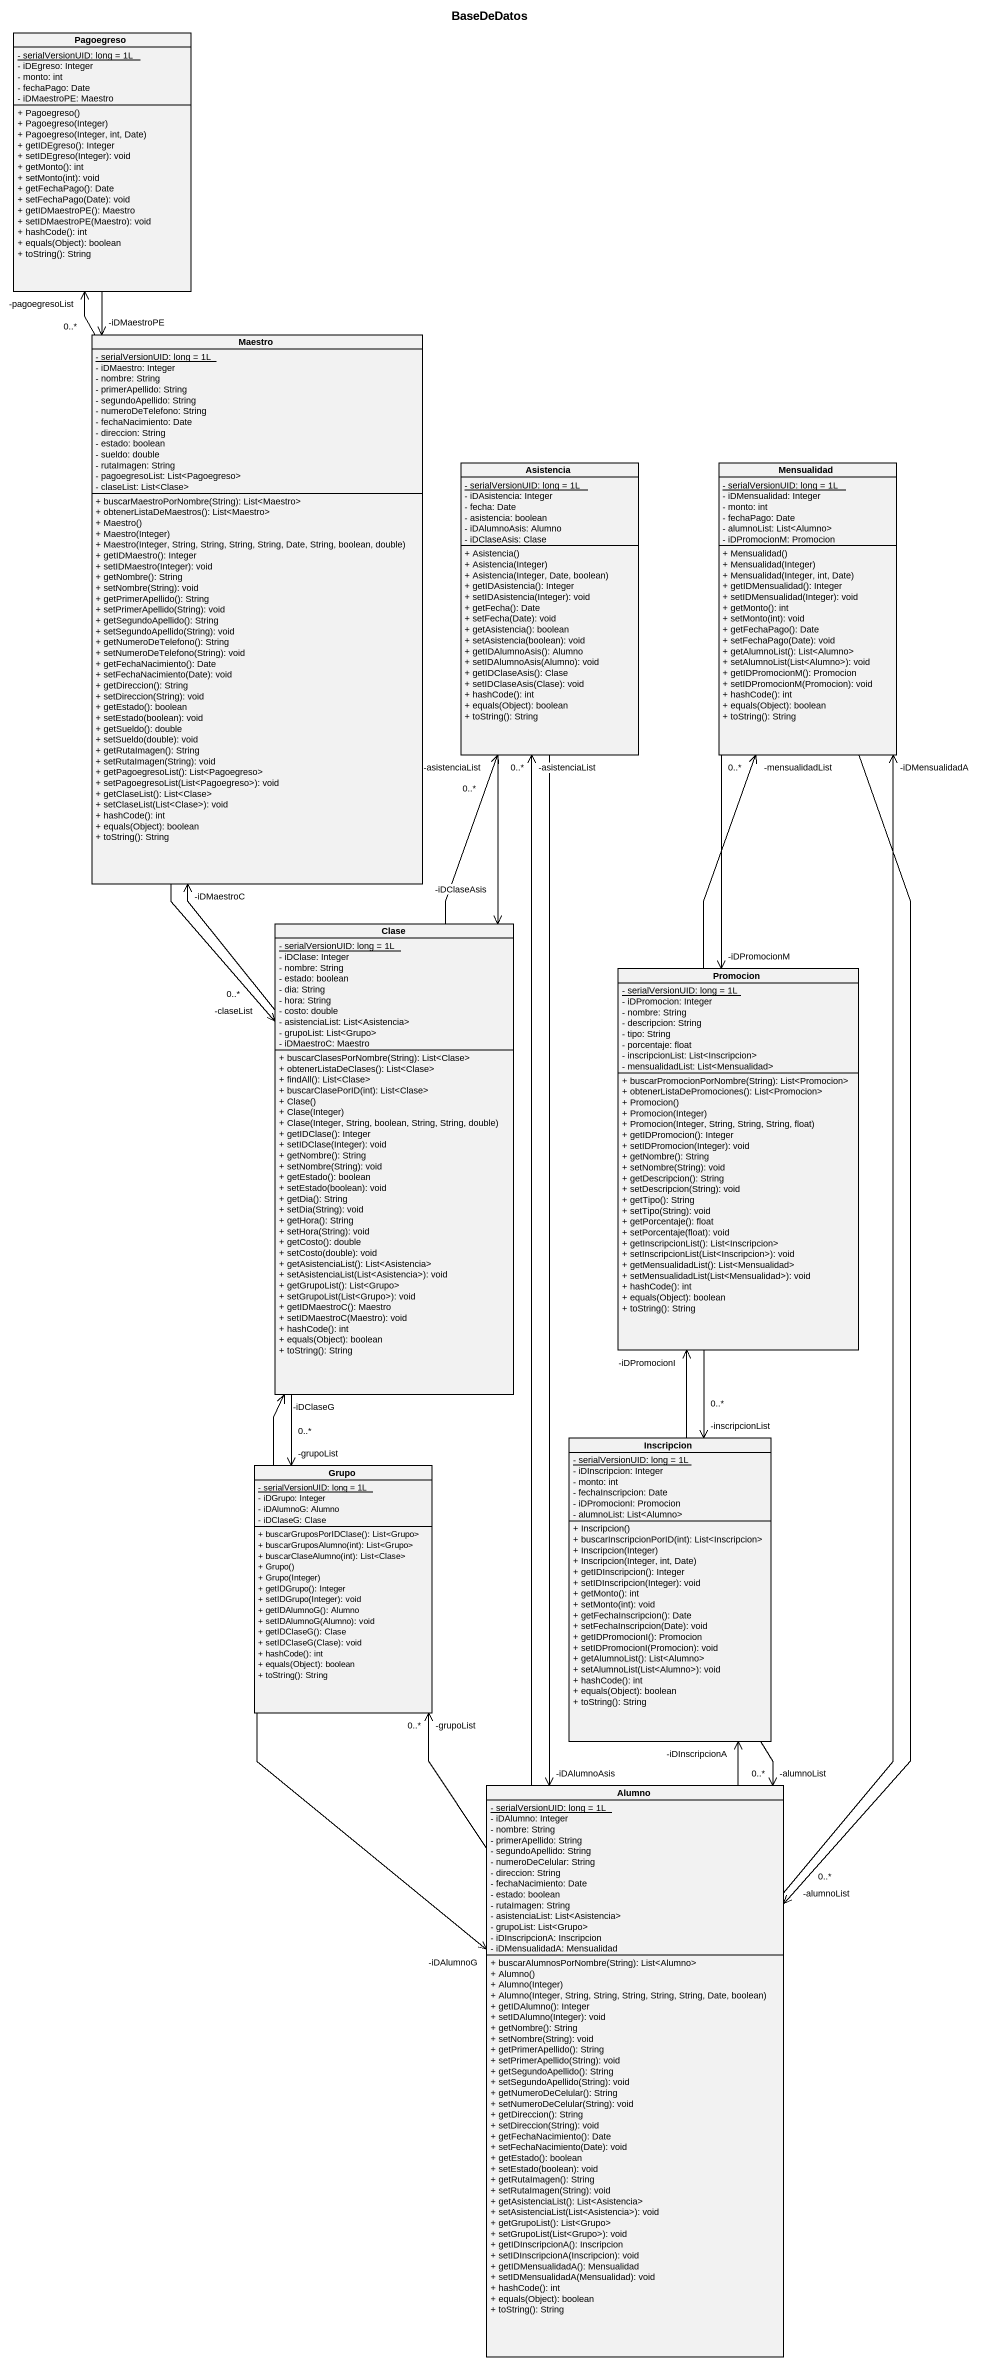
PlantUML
@startuml
title BaseDeDatos
hide circle
hide empty members
skinparam classAttributeIconSize 0
class Pagoegreso {
  {static} - serialVersionUID: long = 1L
  - iDEgreso: Integer
  - monto: int
  - fechaPago: Date
  - iDMaestroPE: Maestro
  + Pagoegreso()
  + Pagoegreso(Integer)
  + Pagoegreso(Integer, int, Date)
  + getIDEgreso(): Integer
  + setIDEgreso(Integer): void
  + getMonto(): int
  + setMonto(int): void
  + getFechaPago(): Date
  + setFechaPago(Date): void
  + getIDMaestroPE(): Maestro
  + setIDMaestroPE(Maestro): void
  + hashCode(): int
  + equals(Object): boolean
  + toString(): String
}
class Maestro {
  {static} - serialVersionUID: long = 1L
  - iDMaestro: Integer
  - nombre: String
  - primerApellido: String
  - segundoApellido: String
  - numeroDeTelefono: String
  - fechaNacimiento: Date
  - direccion: String
  - estado: boolean
  - sueldo: double
  - rutaImagen: String
  - pagoegresoList: List<Pagoegreso>
  - claseList: List<Clase>
  + buscarMaestroPorNombre(String): List<Maestro>
  + obtenerListaDeMaestros(): List<Maestro>
  + Maestro()
  + Maestro(Integer)
  + Maestro(Integer, String, String, String, String, Date, String, boolean, double)
  + getIDMaestro(): Integer
  + setIDMaestro(Integer): void
  + getNombre(): String
  + setNombre(String): void
  + getPrimerApellido(): String
  + setPrimerApellido(String): void
  + getSegundoApellido(): String
  + setSegundoApellido(String): void
  + getNumeroDeTelefono(): String
  + setNumeroDeTelefono(String): void
  + getFechaNacimiento(): Date
  + setFechaNacimiento(Date): void
  + getDireccion(): String
  + setDireccion(String): void
  + getEstado(): boolean
  + setEstado(boolean): void
  + getSueldo(): double
  + setSueldo(double): void
  + getRutaImagen(): String
  + setRutaImagen(String): void
  + getPagoegresoList(): List<Pagoegreso>
  + setPagoegresoList(List<Pagoegreso>): void
  + getClaseList(): List<Clase>
  + setClaseList(List<Clase>): void
  + hashCode(): int
  + equals(Object): boolean
  + toString(): String
}
class Asistencia {
  {static} - serialVersionUID: long = 1L
  - iDAsistencia: Integer
  - fecha: Date
  - asistencia: boolean
  - iDAlumnoAsis: Alumno
  - iDClaseAsis: Clase
  + Asistencia()
  + Asistencia(Integer)
  + Asistencia(Integer, Date, boolean)
  + getIDAsistencia(): Integer
  + setIDAsistencia(Integer): void
  + getFecha(): Date
  + setFecha(Date): void
  + getAsistencia(): boolean
  + setAsistencia(boolean): void
  + getIDAlumnoAsis(): Alumno
  + setIDAlumnoAsis(Alumno): void
  + getIDClaseAsis(): Clase
  + setIDClaseAsis(Clase): void
  + hashCode(): int
  + equals(Object): boolean
  + toString(): String
}
class Mensualidad {
  {static} - serialVersionUID: long = 1L
  - iDMensualidad: Integer
  - monto: int
  - fechaPago: Date
  - alumnoList: List<Alumno>
  - iDPromocionM: Promocion
  + Mensualidad()
  + Mensualidad(Integer)
  + Mensualidad(Integer, int, Date)
  + getIDMensualidad(): Integer
  + setIDMensualidad(Integer): void
  + getMonto(): int
  + setMonto(int): void
  + getFechaPago(): Date
  + setFechaPago(Date): void
  + getAlumnoList(): List<Alumno>
  + setAlumnoList(List<Alumno>): void
  + getIDPromocionM(): Promocion
  + setIDPromocionM(Promocion): void
  + hashCode(): int
  + equals(Object): boolean
  + toString(): String
}
class Clase {
  {static} - serialVersionUID: long = 1L
  - iDClase: Integer
  - nombre: String
  - estado: boolean
  - dia: String
  - hora: String
  - costo: double
  - asistenciaList: List<Asistencia>
  - grupoList: List<Grupo>
  - iDMaestroC: Maestro
  + buscarClasesPorNombre(String): List<Clase>
  + obtenerListaDeClases(): List<Clase>
  + findAll(): List<Clase>
  + buscarClasePorID(int): List<Clase>
  + Clase()
  + Clase(Integer)
  + Clase(Integer, String, boolean, String, String, double)
  + getIDClase(): Integer
  + setIDClase(Integer): void
  + getNombre(): String
  + setNombre(String): void
  + getEstado(): boolean
  + setEstado(boolean): void
  + getDia(): String
  + setDia(String): void
  + getHora(): String
  + setHora(String): void
  + getCosto(): double
  + setCosto(double): void
  + getAsistenciaList(): List<Asistencia>
  + setAsistenciaList(List<Asistencia>): void
  + getGrupoList(): List<Grupo>
  + setGrupoList(List<Grupo>): void
  + getIDMaestroC(): Maestro
  + setIDMaestroC(Maestro): void
  + hashCode(): int
  + equals(Object): boolean
  + toString(): String
}
class Promocion {
  {static} - serialVersionUID: long = 1L
  - iDPromocion: Integer
  - nombre: String
  - descripcion: String
  - tipo: String
  - porcentaje: float
  - inscripcionList: List<Inscripcion>
  - mensualidadList: List<Mensualidad>
  + buscarPromocionPorNombre(String): List<Promocion>
  + obtenerListaDePromociones(): List<Promocion>
  + Promocion()
  + Promocion(Integer)
  + Promocion(Integer, String, String, String, float)
  + getIDPromocion(): Integer
  + setIDPromocion(Integer): void
  + getNombre(): String
  + setNombre(String): void
  + getDescripcion(): String
  + setDescripcion(String): void
  + getTipo(): String
  + setTipo(String): void
  + getPorcentaje(): float
  + setPorcentaje(float): void
  + getInscripcionList(): List<Inscripcion>
  + setInscripcionList(List<Inscripcion>): void
  + getMensualidadList(): List<Mensualidad>
  + setMensualidadList(List<Mensualidad>): void
  + hashCode(): int
  + equals(Object): boolean
  + toString(): String
}
class Inscripcion {
  {static} - serialVersionUID: long = 1L
  - iDInscripcion: Integer
  - monto: int
  - fechaInscripcion: Date
  - iDPromocionI: Promocion
  - alumnoList: List<Alumno>
  + Inscripcion()
  + buscarInscripcionPorID(int): List<Inscripcion>
  + Inscripcion(Integer)
  + Inscripcion(Integer, int, Date)
  + getIDInscripcion(): Integer
  + setIDInscripcion(Integer): void
  + getMonto(): int
  + setMonto(int): void
  + getFechaInscripcion(): Date
  + setFechaInscripcion(Date): void
  + getIDPromocionI(): Promocion
  + setIDPromocionI(Promocion): void
  + getAlumnoList(): List<Alumno>
  + setAlumnoList(List<Alumno>): void
  + hashCode(): int
  + equals(Object): boolean
  + toString(): String
}
class Grupo {
  {static} - serialVersionUID: long = 1L
  - iDGrupo: Integer
  - iDAlumnoG: Alumno
  - iDClaseG: Clase
  + buscarGruposPorIDClase(): List<Grupo>
  + buscarGruposAlumno(int): List<Grupo>
  + buscarClaseAlumno(int): List<Clase>
  + Grupo()
  + Grupo(Integer)
  + getIDGrupo(): Integer
  + setIDGrupo(Integer): void
  + getIDAlumnoG(): Alumno
  + setIDAlumnoG(Alumno): void
  + getIDClaseG(): Clase
  + setIDClaseG(Clase): void
  + hashCode(): int
  + equals(Object): boolean
  + toString(): String
}
class Alumno {
  {static} - serialVersionUID: long = 1L
  - iDAlumno: Integer
  - nombre: String
  - primerApellido: String
  - segundoApellido: String
  - numeroDeCelular: String
  - direccion: String
  - fechaNacimiento: Date
  - estado: boolean
  - rutaImagen: String
  - asistenciaList: List<Asistencia>
  - grupoList: List<Grupo>
  - iDInscripcionA: Inscripcion
  - iDMensualidadA: Mensualidad
  + buscarAlumnosPorNombre(String): List<Alumno>
  + Alumno()
  + Alumno(Integer)
  + Alumno(Integer, String, String, String, String, String, Date, boolean)
  + getIDAlumno(): Integer
  + setIDAlumno(Integer): void
  + getNombre(): String
  + setNombre(String): void
  + getPrimerApellido(): String
  + setPrimerApellido(String): void
  + getSegundoApellido(): String
  + setSegundoApellido(String): void
  + getNumeroDeCelular(): String
  + setNumeroDeCelular(String): void
  + getDireccion(): String
  + setDireccion(String): void
  + getFechaNacimiento(): Date
  + setFechaNacimiento(Date): void
  + getEstado(): boolean
  + setEstado(boolean): void
  + getRutaImagen(): String
  + setRutaImagen(String): void
  + getAsistenciaList(): List<Asistencia>
  + setAsistenciaList(List<Asistencia>): void
  + getGrupoList(): List<Grupo>
  + setGrupoList(List<Grupo>): void
  + getIDInscripcionA(): Inscripcion
  + setIDInscripcionA(Inscripcion): void
  + getIDMensualidadA(): Mensualidad
  + setIDMensualidadA(Mensualidad): void
  + hashCode(): int
  + equals(Object): boolean
  + toString(): String
}
Pagoegreso --> "-iDMaestroPE" Maestro
Maestro -up-> "-pagoegresoList\n0..*" Pagoegreso
Maestro --> "-claseList\n0..*" Clase
Asistencia --> "-iDClaseAsis" Clase
Asistencia --> "-iDAlumnoAsis" Alumno
Mensualidad --> "-iDPromocionM" Promocion
Mensualidad --> "-alumnoList\n0..*" Alumno
Clase -up-> "-iDMaestroC" Maestro
Clase -up-> "-asistenciaList\n0..*" Asistencia
Clase --> "-grupoList\n0..*" Grupo
Promocion -up-> "-mensualidadList\n0..*" Mensualidad
Promocion --> "-inscripcionList\n0..*" Inscripcion
Inscripcion -up-> "-iDPromocionI" Promocion
Inscripcion --> "-alumnoList\n0..*" Alumno
Grupo -up-> "-iDClaseG" Clase
Grupo --> "-iDAlumnoG" Alumno
Alumno -up-> "-asistenciaList\n0..*" Asistencia
Alumno -up-> "-iDMensualidadA" Mensualidad
Alumno -up-> "-iDInscripcionA" Inscripcion
Alumno -up-> "-grupoList\n0..*" Grupo
@enduml
